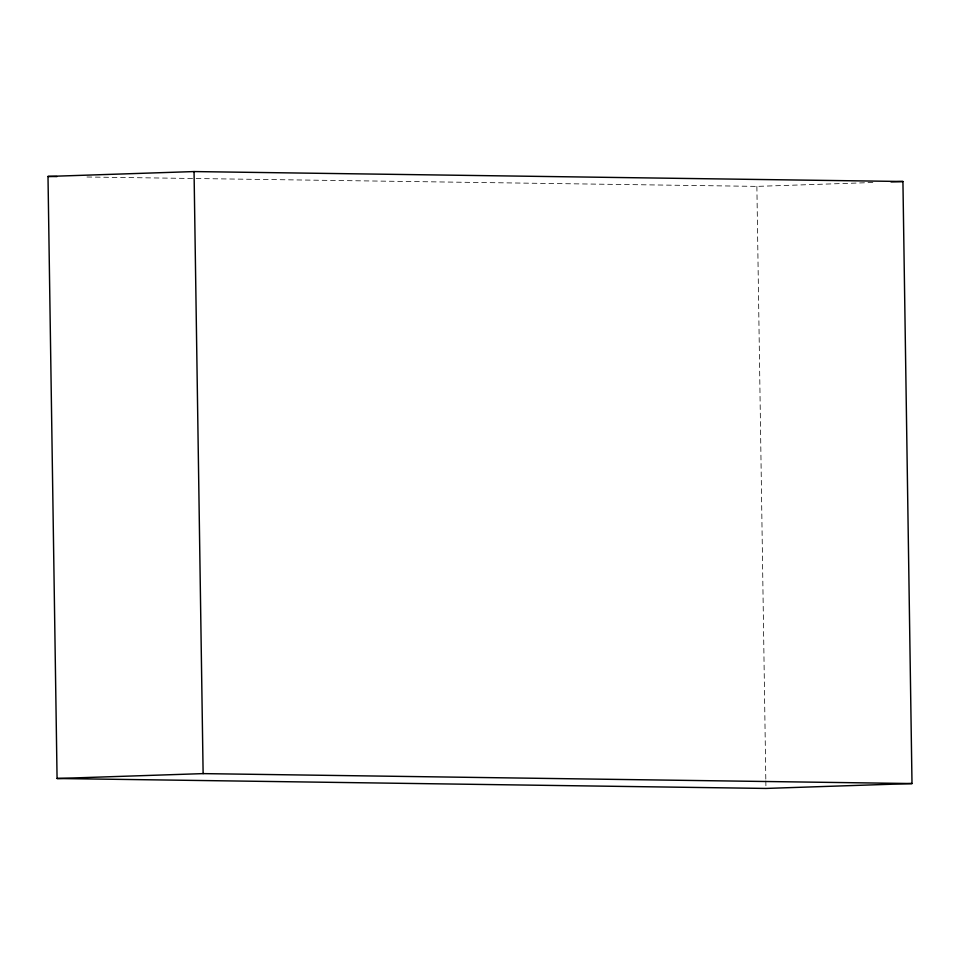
<?xml version="1.0" encoding="UTF-8"?>
<svg xmlns="http://www.w3.org/2000/svg" width="960" height="960" viewBox="0 0 960 960"><rect width="100%" height="100%" fill="white"/><g stroke="black" fill="none" stroke-linecap="round" stroke-linejoin="round"><path stroke-width="0.72" stroke-dasharray="4.8 3.6" d="M86.964 177L756.876 186.384L876.108 182.4M756.876 186.384L765.816 779.448M765.828 780.948L765.924 786.936"/><path stroke-width="1.44" d="M48 176.448L194.052 171.564L902.928 181.5L912 783.552L765.948 788.436L57.072 778.5L48 176.448L56.988 176.58M891.012 181.896L902.928 181.5M57.072 778.5L203.124 773.616L912 783.552M194.052 171.564L203.124 773.616"/></g></svg>
